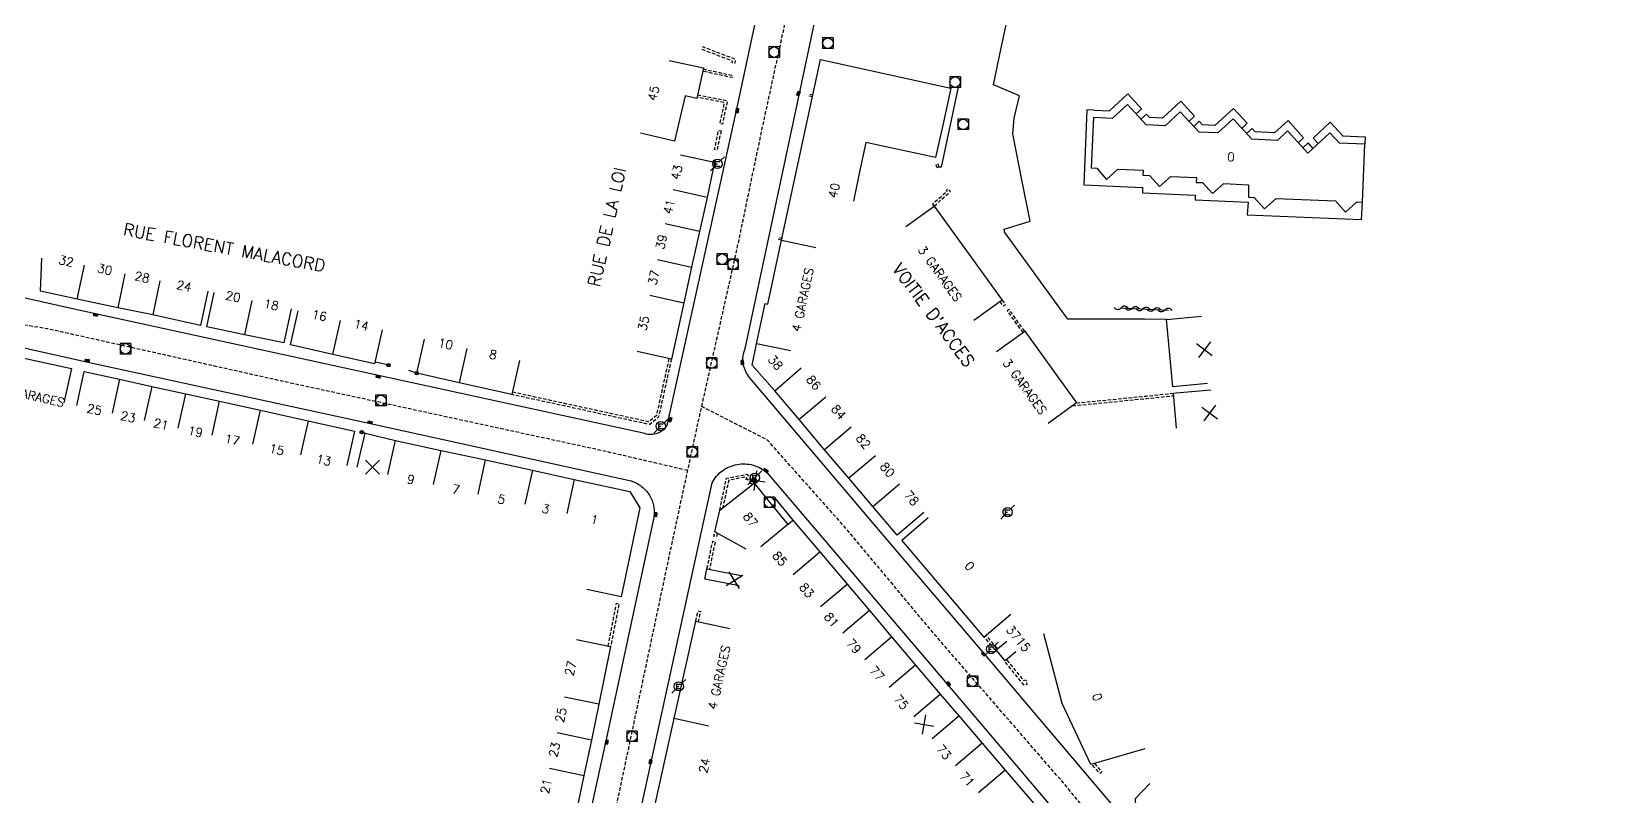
# Model space of a CAD drawing. Header units: millimetres. Extents: x 159999 to 161001, y 122000 to 123000.
# Drawn here: x 160113.5 to 160338.1, y 122443 to 122552.6 of the extents above; entities that cross this region are included whole.
import ezdxf
from ezdxf.enums import TextEntityAlignment as Align

# ---------------------------------------------------------------- set-up
doc = ezdxf.new("R2010")
doc.units = ezdxf.units.MM
doc.linetypes.add('DASHED', pattern=[0.75, 0.5, -0.25])
doc.layers.get('0').update_dxf_attribs({"linetype": 'CONTINUOUS'})
for name, color, linetype in [('W0001', 6, 'DASHED'), ('W0008', 7, 'CONTINUOUS'), ('W0017', 7, 'CONTINUOUS'), ('W0100', 7, 'CONTINUOUS'), ('W0112', 1, 'DASHED'), ('W0310', 3, 'CONTINUOUS'), ('W0322', 7, 'CONTINUOUS'), ('W0400', 7, 'CONTINUOUS'), ('W0420', 7, 'CONTINUOUS'), ('W0471', 7, 'CONTINUOUS'), ('W0984', 7, 'CONTINUOUS'), ('W0989', 7, 'CONTINUOUS'), ('W0991', 7, 'CONTINUOUS'), ('W1102', 7, 'CONTINUOUS')]:
    doc.layers.add(name, color=color, linetype=linetype)
doc.styles.get("Standard").update_dxf_attribs({"font": 'romans.shx', "width": 0.85})

# ---------------------------------------------------------------- blocks, each defined once
blk = doc.blocks.new('T420')
for p, q in [((0.75, 0.75), (-0.75, 0.75)), ((-0.75, 0.75), (-0.75, -0.75)), ((0.75, 0.75), (0.75, -0.75)), ((0.75, -0.75), (-0.75, -0.75))]:
    blk.add_line(p, q)
blk.add_ellipse((0, 0), major_axis=(-0.53, 0.53), ratio=1, start_param=3.926991, end_param=10.210176)
blk = doc.blocks.new('T471')
for p, q in [((-0.333334, 0.333334), (-0.333334, -0.333334)), ((-0.333334, 0.333334), (0.333334, 0.333334)), ((-0.333334, 0), (0, 0)), ((0.500001, 0.500001), (1.000002, 1.000002)), ((-0.500001, -0.500001), (-1.000002, -1.000002)), ((-0.333334, -0.333334), (0.333334, -0.333334))]:
    blk.add_line(p, q)
blk.add_ellipse((0, 0), major_axis=(0.471405, 0.471405), ratio=1, start_param=5.4977871438, end_param=11.780972451)
blk = doc.blocks.new('T400')
for p, q in [((-0.15, 0.3), (0.15, 0.3)), ((-0.15, -0.25), (-0.15, 0.3)), ((-0.15, 0.15), (0.15, 0.15)), ((-0.15, 0), (0.15, 0)), ((0.15, 0.3), (0.15, -0.25)), ((-0.15, -0.15), (0.15, -0.15)), ((-0.15, -0.25), (-0.15, -0.3)), ((-0.15, -0.3), (0.15, -0.3)), ((0.15, -0.3), (0.15, -0.25))]:
    blk.add_line(p, q)
blk = doc.blocks.new('t991o')
at = {"color": 0, "linetype": 'Continuous'}
for p, q in [((-1, 1), (1, -1)), ((-1, -1), (1, 1))]:
    blk.add_line(p, q, dxfattribs=at)
blk = doc.blocks.new('t322o')
at = {"color": 0, "linetype": 'Continuous'}
for radius in [0.25, 0.15]:
    blk.add_circle((0, 0), radius, dxfattribs=at)
blk = doc.blocks.new('t310o')
at = {"color": 0, "linetype": 'Continuous'}
for centre, start, end in [((-0.5, 0.38), 216.8699, 323.1304), ((0.5, -0.37), 36.8699, 143.1303)]:
    blk.add_arc(centre, 0.625, start, end, dxfattribs=at)

msp = doc.modelspace()

# ---------------------------------------------------------------- linework, layer by layer
at = {"layer": 'W0001', "flags": 128}
for points in [[(160186.21, 122391.11), (160189.64, 122406.93), (160196.47, 122438.19), (160202.12, 122464.91), (160204.99, 122478.52), (160209.03, 122497.2), (160214.5, 122521.58), (160218.03, 122538.48), (160223.7, 122564.63), (160226.81, 122572.37), (160228.59, 122574.6), (160236.08, 122578.81), (160248.46, 122584.95), (160260.92, 122591.09), (160274.77, 122599.54), (160294.81, 122612.41), (160337.56, 122639.1), (160349.86, 122647.11), (160364.14, 122656.14), (160374.09, 122662.07), (160381.83, 122667.04), (160389.98, 122674.63), (160395.92, 122682.09), (160399.09, 122687.74), (160404.76, 122697.5), (160407.94, 122703.09)], [(160207.41, 122489.72), (160195.03, 122492.59), (160149.59, 122502.45), (160115.74, 122510.02), (160097.82, 122512.82), (160078.03, 122515.09), (160059.82, 122516.95), (160056.54, 122509.74), (160052.75, 122504.78), (160040.21, 122494.68), (160024.52, 122482.69), (160019.64, 122479.41), (160015.85, 122476.89), (160009.79, 122473.35), (160004.99, 122475.29), (160000, 122477.96)], [(160270.83, 122433.41), (160270.83, 122433.41), (160261.13, 122445.06), (160242.81, 122466.16), (160230.18, 122481.3), (160218.81, 122494.09), (160209.41, 122498.88)]]:
    msp.add_lwpolyline(points, dxfattribs=at)
at = {"layer": 'W0008', "flags": 128}
for points in [[(160220.27, 122568.9), (160214.34, 122541.26), (160204.4, 122496.16, -0.082637), (160203.81, 122495.48, -0.082637), (160203.04, 122495.04, -0.083813), (160202.15, 122494.87, -0.083813), (160201.25, 122495), (160163.13, 122503.31), (160120, 122512.75), (160112.12, 122514.47, 0.029469), (160096.18, 122517.04), (160054.94, 122521.17), (160053.82, 122508.5), (160046.24, 122502.04), (160045.47, 122501.81)], [(160272.58, 122436.63), (160249.86, 122463.52), (160235.26, 122480.67), (160216.26, 122503.05, -0.060857), (160215.72, 122503.89, -0.060857), (160215.4, 122504.84, -0.078149), (160215.34, 122506.12, -0.078149), (160215.68, 122507.36), (160223.42, 122543.7), (160227.49, 122563.09, -0.005627)], [(160054.3, 122514.09), (160084.41, 122511.24), (160093.03, 122510.36, -0.025233), (160110.05, 122507.81), (160113.04, 122507.15), (160121.79, 122505.18), (160162.02, 122496.43), (160199.3, 122488.22, -0.091918), (160200.81, 122487.44, -0.091918), (160201.94, 122486.17, -0.089146), (160202.53, 122484.63, -0.089146), (160202.55, 122482.98), (160195.62, 122450.8), (160185.13, 122402.88), (160182.81, 122391.85)], [(160189.61, 122390.36), (160192.03, 122401.52), (160202.16, 122447.95), (160210.89, 122487.95, -0.113893), (160212.37, 122489.69, -0.113893), (160214.47, 122490.59, -0.114897), (160216.76, 122490.49, -0.114897), (160218.78, 122489.37), (160244.59, 122459.06), (160265.47, 122434.46)]]:
    msp.add_lwpolyline(points, format="xyb", dxfattribs=at)
for points in [[(160275.95, 122511.35), (160272.81, 122511.41), (160261.79, 122511.39), (160252.79, 122523.79), (160252.68, 122524.28), (160256.4, 122525.43), (160255.18, 122531.57), (160253.92, 122537.91), (160254.11, 122540.15), (160254.88, 122543.39), (160251.18, 122544.93), (160252.03, 122549.1), (160253.1, 122554.03), (160232.16, 122558.46)], [(160271.61, 122440.51), (160271.51, 122442.75), (160273.55, 122444.9)]]:
    msp.add_lwpolyline(points, dxfattribs=at)
at = {"layer": 'W0017'}
msp.add_line((160272.41, 122541.5), (160271.6, 122540.8), dxfattribs=at)
at = {"layer": 'W0017', "flags": 128}
for points in [[(160246.1, 122544.6), (160243.66, 122533.15), (160243.42, 122533.17)], [(160265.53, 122541.32), (160267.77, 122541.21), (160270.4, 122543.64), (160272.39, 122541.48)], [(160265.51, 122541.32), (160264.52, 122541.34), (160264.09, 122530.64), (160272.52, 122530.24), (160272.49, 122529.5), (160280.03, 122529.16), (160280.04, 122528.47), (160287.61, 122528.14), (160287.5, 122526.35), (160303.86, 122525.64), (160303.97, 122528.15)], [(160279.16, 122539.72), (160279.94, 122540.44), (160277.97, 122542.58), (160275.34, 122540.17), (160273.52, 122540.26), (160273.08, 122540.73), (160272.27, 122540.03)], [(160286.71, 122538.69), (160287.49, 122539.43), (160285.53, 122541.57), (160282.87, 122539.14), (160281.09, 122539.22), (160280.62, 122539.72), (160279.84, 122538.99)], [(160294.8, 122536.63), (160295.56, 122537.35), (160293.33, 122539.85), (160291.41, 122538.07), (160288.65, 122538.19), (160288.18, 122538.71), (160287.39, 122537.97)], [(160297.64, 122536.52), (160296.95, 122537.31), (160299.38, 122539.59), (160301.16, 122537.65)], [(160296.9, 122535.88), (160296.23, 122536.65), (160295.47, 122535.93)], [(160301.14, 122537.65), (160304.37, 122537.52), (160304.34, 122536.44)], [(160219.86, 122485.75), (160222.46, 122482.61)]]:
    msp.add_lwpolyline(points, dxfattribs=at)
at = {"layer": 'W0100', "flags": 128}
for points in [[(160204.75, 122548.45), (160209.64, 122547.4), (160208.69, 122543), (160207.03, 122543.36), (160205.52, 122536.88), (160200.65, 122538.02)], [(160241.19, 122483.71), (160237.39, 122480.47), (160233.89, 122484.56), (160230.46, 122488.61), (160226.99, 122492.7), (160223.36, 122497.01), (160219.87, 122501.13), (160216.64, 122504.79), (160217.27, 122507.87), (160218.48, 122513.63), (160218.87, 122513.55), (160220.84, 122522.7), (160226.39, 122548.55), (160245.07, 122544.47), (160244, 122539.59)], [(160244, 122539.59), (160242.86, 122534.52), (160232.9, 122536.67), (160232.16, 122533.17), (160231.12, 122528.27)], [(160206.37, 122534.93), (160211.26, 122533.89), (160210.18, 122528.82), (160209.07, 122523.94), (160207.96, 122518.85), (160206.87, 122513.75), (160205.06, 122505.66), (160200.18, 122506.75)], [(160238.62, 122524.66), (160242.67, 122527.59), (160252.42, 122514.12), (160248.37, 122511.19)], [(160138.73, 122515.38), (160137.66, 122510.5), (160130.83, 122512), (160125.83, 122513.01), (160120.03, 122514.25), (160114.76, 122515.4), (160114.97, 122520.13)], [(160150.62, 122512.88), (160149.61, 122507.98), (160143.97, 122509.15), (160138.58, 122510.31), (160139.64, 122515.2)], [(160163.67, 122509.85), (160162.55, 122504.98), (160156.59, 122506.35), (160150.55, 122507.72), (160151.66, 122512.59)], [(160281.81, 122502.17), (160276.83, 122501.72), (160276.13, 122509.36), (160275.95, 122511.35), (160280.93, 122511.8)], [(160080.88, 122504.82), (160081.3, 122509.8), (160086.95, 122509.32), (160092.03, 122508.89), (160098.7, 122508.29), (160104.88, 122507.28), (160110.21, 122506.3), (160119.18, 122504.32), (160118.1, 122499.43)], [(160251.58, 122506.75), (160255.64, 122509.67), (160263.04, 122499.39), (160258.98, 122496.47)], [(160183.31, 122505.48), (160182.21, 122500.6), (160174.69, 122502.29), (160168.62, 122503.66), (160169.72, 122508.53)], [(160119.96, 122499.01), (160121.03, 122503.89), (160126.09, 122502.79), (160130.69, 122501.77), (160135.55, 122500.68), (160140.38, 122499.67), (160146.26, 122498.35), (160153.09, 122496.83), (160159.73, 122495.34), (160158.63, 122490.46)], [(160277.36, 122495.8), (160276.92, 122500.78), (160277.31, 122500.82), (160282.29, 122501.26)], [(160160.1, 122490.18), (160161.23, 122495.05), (160165.6, 122494.03), (160172.1, 122492.61), (160178.48, 122491.23), (160185.17, 122489.77), (160191.15, 122488.45), (160199.11, 122486.71), (160200.57, 122484.37), (160197.87, 122471.65), (160192.98, 122472.69)], [(160215.75, 122478.45), (160211.3, 122480.96), (160211.98, 122484.04), (160216.91, 122487.89), (160219.11, 122485.17), (160221.73, 122482.01), (160222.46, 122482.61), (160226.32, 122478.09), (160230.21, 122473.47), (160233.42, 122469.66), (160236.59, 122465.92), (160240.03, 122461.87), (160243.56, 122457.71), (160246.21, 122454.6), (160249.55, 122450.68), (160252.86, 122446.82), (160256.65, 122442.37), (160260.5, 122437.83), (160264.19, 122433.43)], [(160253.67, 122469.12), (160249.86, 122465.87), (160238.04, 122479.73), (160241.84, 122482.97)], [(160214.78, 122473.22), (160209.87, 122474.17), (160210.16, 122475.66), (160215.07, 122474.71)], [(160197.92, 122397.78), (160193.05, 122398.89), (160194.54, 122405.45), (160196.51, 122414.18), (160197.77, 122420.01), (160199.01, 122425.45), (160200.31, 122431.04), (160201.62, 122436.85), (160202.9, 122442.55), (160205.48, 122454.2), (160208.55, 122468.16), (160213.43, 122467.09)], [(160191.47, 122465.52), (160196.37, 122464.52), (160194.68, 122456.28), (160193.62, 122451.13), (160192.53, 122446.06), (160191.48, 122440.98), (160190.44, 122435.9), (160189.21, 122430.03), (160188.03, 122424.53), (160185.53, 122412.84), (160180.64, 122413.89)], [(160254.36, 122463.75), (160252.82, 122462.48), (160251.54, 122464.03), (160253.08, 122465.3)], [(160272.82, 122449.88), (160265.11, 122447.62), (160261, 122456.37), (160258.38, 122466.34)]]:
    msp.add_lwpolyline(points, dxfattribs=at)
for points in [[(160300.69, 122536.59), (160299.32, 122538.07), (160296.18, 122535.16), (160293.27, 122538.34), (160291.81, 122536.98), (160288.16, 122537.14), (160285.47, 122540.06), (160283.27, 122538.05), (160280.6, 122538.17), (160277.91, 122541.07), (160275.74, 122539.07), (160273.03, 122539.22), (160270.34, 122542.13), (160268.17, 122540.12), (160265.47, 122540.25), (160265.15, 122533.04), (160265.96, 122533.01), (160267.37, 122531.41), (160268.96, 122532.88), (160272.62, 122532.73), (160272.57, 122532.02), (160273.51, 122531.98), (160274.95, 122530.38), (160276.57, 122531.83), (160280.21, 122531.68), (160280.2, 122530.98), (160281.07, 122530.95), (160282.5, 122529.38), (160284.14, 122530.81), (160287.68, 122530.64), (160287.68, 122528.87), (160288.5, 122528.81), (160289.98, 122527.19), (160291.62, 122528.68), (160300.13, 122528.32), (160301.56, 122526.7), (160303.2, 122528.18), (160303.97, 122528.15), (160304.34, 122536.44)], [(160216.79, 122488.39), (160217.04, 122488.58), (160217.39, 122488.12), (160217.14, 122487.93)]]:
    msp.add_lwpolyline(points, close=True, dxfattribs=at)
at = {"layer": 'W0112', "flags": 128}
for points in [[(160209.44, 122550.03), (160213.79, 122548.39), (160213.72, 122548.21), (160213.83, 122548.14), (160214.18, 122548.07), (160214.25, 122548.39), (160214.18, 122548.42), (160214.24, 122548.6), (160209.56, 122550.36)], [(160212.18, 122538.36), (160211.59, 122535.62), (160211.24, 122535.69), (160211.83, 122538.43)], [(160211.31, 122534.04), (160211.26, 122533.89), (160210.92, 122533.99), (160210.97, 122534.14)], [(160243.42, 122533.17), (160243.25, 122533.59), (160242.93, 122533.47), (160243.09, 122533.04)], [(160242.67, 122527.59), (160245.03, 122529.66), (160244.67, 122530.04), (160244.42, 122529.81), (160244.53, 122529.68), (160242.44, 122527.85)], [(160220.84, 122522.7), (160220.44, 122522.79), (160220.52, 122523.1), (160220.91, 122523.01)]]:
    msp.add_lwpolyline(points, close=True, dxfattribs=at)
for points in [[(160209.6, 122547.21), (160213.81, 122546.3), (160213.75, 122545.98), (160209.53, 122546.89)], [(160208.81, 122543.53), (160213.07, 122542.66), (160212.38, 122539.31), (160212.04, 122539.38), (160212.65, 122542.39), (160208.73, 122543.18)], [(160225.25, 122543.22), (160224.84, 122543.31), (160224.91, 122543.62), (160225.31, 122543.53)], [(160252.42, 122514.12), (160252.89, 122513.43), (160252.6, 122513.23), (160252.14, 122513.92)], [(160255.64, 122509.67), (160253.4, 122512.77), (160253.12, 122512.57), (160255.36, 122509.47)], [(160205.06, 122505.66), (160203.24, 122497.39), (160201.98, 122496.3), (160182.21, 122500.6)], [(160204.71, 122505.74), (160202.92, 122497.58), (160201.88, 122496.68), (160182.24, 122500.96)], [(160263.04, 122499.39), (160273.02, 122500.38), (160276.92, 122500.78)], [(160262.47, 122498.99), (160273.06, 122500.03), (160276.95, 122500.43)], [(160211.98, 122484.04), (160212.96, 122488.61), (160215.88, 122489.18), (160216.91, 122487.89), (160216.64, 122487.67), (160215.73, 122488.79), (160213.26, 122488.3), (160212.42, 122484.38)], [(160211.62, 122480.78), (160211.5, 122480.25), (160211.15, 122480.33), (160211.3, 122480.96)], [(160210.16, 122475.66), (160210.99, 122479.62), (160211.34, 122479.55), (160210.51, 122475.59)], [(160196.02, 122464.58), (160197.21, 122470.72), (160197.56, 122470.65), (160196.37, 122464.52)], [(160208.55, 122468.16), (160208.9, 122469.64), (160209.25, 122469.55), (160208.89, 122468.08)], [(160251.41, 122464.04), (160249.86, 122465.87)], [(160251.68, 122464.27), (160250.13, 122466.1)], [(160253.08, 122462.59), (160255.46, 122459.67), (160255.81, 122459.75), (160255.96, 122459.07), (160255.57, 122458.95), (160252.81, 122462.36)], [(160265.63, 122447.77), (160266.68, 122446.6), (160266.42, 122446.36), (160265.23, 122447.67)]]:
    msp.add_lwpolyline(points, dxfattribs=at)
at = {"layer": 'W0310', "flags": 128}
msp.add_lwpolyline([(160269.44, 122513.01), (160271.23, 122512.92), (160276.22, 122512.66)], dxfattribs=at)
at = {"layer": 'W0322', "flags": 128}
for points in [[(160164.57, 122504.8), (160162.78, 122505.23)], [(160168.62, 122503.66), (160167.47, 122504.05)], [(160160.74, 122495.21), (160161.23, 122495.05)]]:
    msp.add_lwpolyline(points, dxfattribs=at)
at = {"layer": 'W1102'}
for p, q in [((160210.18, 122528.82), (160205.3, 122529.9)), ((160209.07, 122523.94), (160204.19, 122525.02)), ((160220.84, 122522.7), (160225.73, 122521.65)), ((160120.03, 122514.25), (160121.08, 122519.14)), ((160203.08, 122519.91), (160207.96, 122518.85)), ((160126.85, 122517.9), (160125.83, 122513.01)), ((160131.86, 122516.89), (160130.83, 122512)), ((160145.01, 122514.04), (160143.97, 122509.15)), ((160201.98, 122514.82), (160206.87, 122513.75)), ((160156.59, 122506.35), (160157.71, 122511.22)), ((160222.17, 122506.85), (160217.27, 122507.87)), ((160175.79, 122507.17), (160174.69, 122502.29)), ((160126.09, 122502.79), (160125.01, 122497.91)), ((160219.87, 122501.13), (160223.65, 122504.4)), ((160130.69, 122501.77), (160129.6, 122496.89)), ((160134.49, 122495.79), (160135.55, 122500.68)), ((160139.32, 122494.79), (160140.38, 122499.67)), ((160145.16, 122493.47), (160146.26, 122498.35)), ((160227.18, 122500.23), (160223.36, 122497.01)), ((160153.09, 122496.83), (160152, 122491.95)), ((160164.5, 122489.16), (160165.6, 122494.03)), ((160230.81, 122495.93), (160226.99, 122492.7)), ((160171.04, 122487.73), (160172.1, 122492.61)), ((160234.27, 122491.84), (160230.46, 122488.61)), ((160177.42, 122486.34), (160178.48, 122491.23)), ((160185.17, 122489.77), (160184.1, 122484.89)), ((160191.15, 122488.45), (160190.08, 122483.56)), ((160233.89, 122484.56), (160237.7, 122487.8)), ((160221.73, 122482.01), (160217.88, 122478.81)), ((160222.51, 122474.85), (160226.32, 122478.09)), ((160226.39, 122470.25), (160230.21, 122473.47)), ((160233.42, 122469.66), (160229.6, 122466.43)), ((160232.78, 122462.68), (160236.59, 122465.92)), ((160240.03, 122461.87), (160236.22, 122458.63)), ((160194.68, 122456.28), (160189.78, 122457.29)), ((160239.75, 122454.48), (160243.56, 122457.71)), ((160210.36, 122453.12), (160205.48, 122454.2)), ((160242.4, 122451.36), (160246.21, 122454.6)), ((160193.62, 122451.13), (160188.72, 122452.15)), ((160249.55, 122450.68), (160245.74, 122447.44)), ((160187.64, 122447.09), (160192.53, 122446.06)), ((160252.86, 122446.82), (160249.05, 122443.57))]:
    msp.add_line(p, q, dxfattribs=at)

# ---------------------------------------------------------------- block references
at = {"layer": 'W0310'}
for p, rotation in [((160269.44, 122513.01), 357.0582238454065), ((160271.01, 122512.93), 357.0582238454065), ((160272.57, 122512.85), 357.0582238469086), ((160274.13, 122512.77), 357.0582238469086), ((160275.7, 122512.69), 357.0582238469086)]:
    msp.add_blockref('t310o', p, dxfattribs=dict(at, rotation=rotation))
at = {"layer": 'W0322'}
for p, rotation in [((160164.57, 122504.8), 166.6553289870325), ((160168.62, 122503.66), 160.9986193569165), ((160160.74, 122495.21), 342.5804026127627)]:
    msp.add_blockref('t322o', p, dxfattribs=dict(at, rotation=rotation))
at = {"layer": 'W0400'}
for p, rotation in [((160223.26, 122543.71), 342.3981285829121), ((160214.49, 122541.27), 352.114257770336), ((160122.63, 122511.98), 255.7518691049196), ((160121.44, 122505.48), 265.7602878435909), ((160215.23, 122505.18), 184.3868428506118), ((160163.11, 122503.15), 81.13667349526384), ((160161.97, 122496.61), 72.96200496292771), ((160204.9, 122497.04), 343.2639976509978), ((160218.57, 122489.74), 233.0654096769902), ((160202.8, 122483.4), 173.4783529113814), ((160249.75, 122463.44), 221.7121991290859), ((160244.73, 122459.16), 219.2562507915369), ((160195.81, 122450.81), 165.862410618042), ((160202.07, 122448.02), 170.532698998062)]:
    msp.add_blockref('T400', p, dxfattribs=dict(at, rotation=rotation))
at = {"layer": 'W0420'}
for p in [(160219.78, 122549.62), (160227.47, 122550.9), (160245.68, 122545.33), (160246.84, 122539.28), (160212.32, 122519.98), (160213.88, 122519.24), (160126.93, 122507.15), (160210.82, 122505.11), (160163.48, 122499.75), (160208.04, 122492.38), (160219.11, 122485.17), (160248.16, 122459.55), (160199.42, 122451.65)]:
    msp.add_blockref('T420', p, dxfattribs=at)
at = {"layer": 'W0471'}
for p in [(160211.65, 122533.64), (160203.55, 122496.06), (160217.01, 122488.67), (160253.2, 122483.77), (160250.85, 122464.16), (160206.12, 122458.82)]:
    msp.add_blockref('T471', p, dxfattribs=at)
at = {"layer": 'W0991'}
for p, rotation in [((160281.36, 122507.03), 277.8051888165), ((160282.12, 122497.95), 278.1913554216345), ((160162.27, 122490.22), 0.00251999999993898), ((160214.09, 122474.01), 76.92410642564799), ((160241.24, 122453.35), 35.39898362466388)]:
    msp.add_blockref('t991o', p, dxfattribs=dict(at, rotation=rotation))
at = {"layer": 'W0991', "extrusion": (0, 0, -1), "rotation": 52.99656181292556}
msp.add_blockref('t991o', (-160217.09, 122488.26), dxfattribs=at)

# ---------------------------------------------------------------- texts
at = {"layer": 'W0984'}
for p in [(160243.5, 122517.92), (160255.66, 122501.74)]:
    msp.add_text('3 GARAGES', height=1.25, rotation=305.8981, dxfattribs=at).set_placement(p, align=Align.MIDDLE)
at = {"layer": 'W0989'}
for s, rotation, p in [('RUE DE LA LOI', 77.4292, (160195.85, 122524.6)), ('RUE FLORENT MALACORD', 349.548, (160141.07, 122521.65)), ("VOITIE D'ACCES", 306.8939, (160242.6, 122511.97))]:
    msp.add_text(s, height=1.75, rotation=rotation, dxfattribs=at).set_placement(p, align=Align.MIDDLE)
at = {"layer": 'W0991'}
for s, rotation, p in [('45', 77.1816, (160202.52, 122543.73)), ('0', 356.1717, (160285.16, 122534.62)), ('43', 77.1816, (160205.83, 122532.4)), ('40', 77.1816, (160228.35, 122529.81)), ('41', 77.1816, (160204.75, 122527.49)), ('39', 77.1816, (160203.63, 122522.46)), ('32', 347.365, (160118.45, 122519.71)), ('30', 347.365, (160123.97, 122518.52)), ('4 GARAGES', 78.1146, (160223.86, 122514.17)), ('28', 347.365, (160129.32, 122517.4)), ('24', 347.365, (160135.32, 122516.13)), ('37', 77.1816, (160202.53, 122517.35)), ('20', 347.365, (160142.34, 122514.62)), ('18', 347.365, (160147.8, 122513.46)), ('16', 347.365, (160154.68, 122511.91)), ('14', 347.365, (160160.69, 122510.54)), ('35', 77.1816, (160201.08, 122510.8)), ('10', 347.365, (160172.75, 122507.85)), ('8', 347.365, (160179.55, 122506.32)), ('38', 310.4864, (160219.97, 122505.17)), ('86', 310.4864, (160225.43, 122502.3)), ('3 GARAGES', 347.5016, (160113.61, 122500.43)), ('25', 347.7068, (160122.49, 122498.46)), ('84', 310.4864, (160229, 122498.08)), ('23', 347.5348, (160127.31, 122497.4)), ('21', 347.3102, (160132.02, 122496.35)), ('19', 348.2427, (160136.95, 122495.28)), ('17', 347.2912, (160142.22, 122494.13)), ('82', 310.4864, (160232.54, 122493.89)), ('15', 347.4631, (160148.59, 122492.71)), ('13', 347.3808, (160155.31, 122491.21)), ('80', 310.4864, (160235.99, 122489.82)), ('9', 347.6611, (160167.78, 122488.44)), ('7', 347.7664, (160174.23, 122487.03)), ('5', 347.7095, (160180.76, 122485.61)), ('3', 347.5193, (160187.08, 122484.23)), ('78', 310.4864, (160239.45, 122485.76)), ('1', 347.7195, (160194.07, 122482.69)), ('87', 309.1127, (160216.39, 122482.69)), ('85', 310.4461, (160220.59, 122477.1)), ('0', 310.4864, (160247.75, 122476.04)), ('83', 310.1223, (160224.44, 122472.56)), ('81', 310.0791, (160227.99, 122468.34)), ('3715', 309.643, (160254.73, 122465.65)), ('4 GARAGES', 77.6018, (160211.9, 122460.11)), ('79', 310.2856, (160231.19, 122464.55)), ('27', 77.3046, (160190.63, 122461.4)), ('77', 310.3738, (160234.5, 122460.65)), ('25', 77.3046, (160189.25, 122454.72)), ('75', 310.3161, (160237.98, 122456.56)), ('0', 289.3259, (160266.03, 122457.29)), ('23', 77.3046, (160188.32, 122449.75)), ('73', 310.4249, (160244.07, 122449.4)), ('24', 77.3046, (160209.8, 122447.47)), ('21', 77.3046, (160187.11, 122444.53)), ('71', 310.5669, (160247.4, 122445.5))]:
    msp.add_text(s, height=1.25, rotation=rotation, dxfattribs=at).set_placement(p, align=Align.MIDDLE)

doc.saveas('drawing.dxf')
